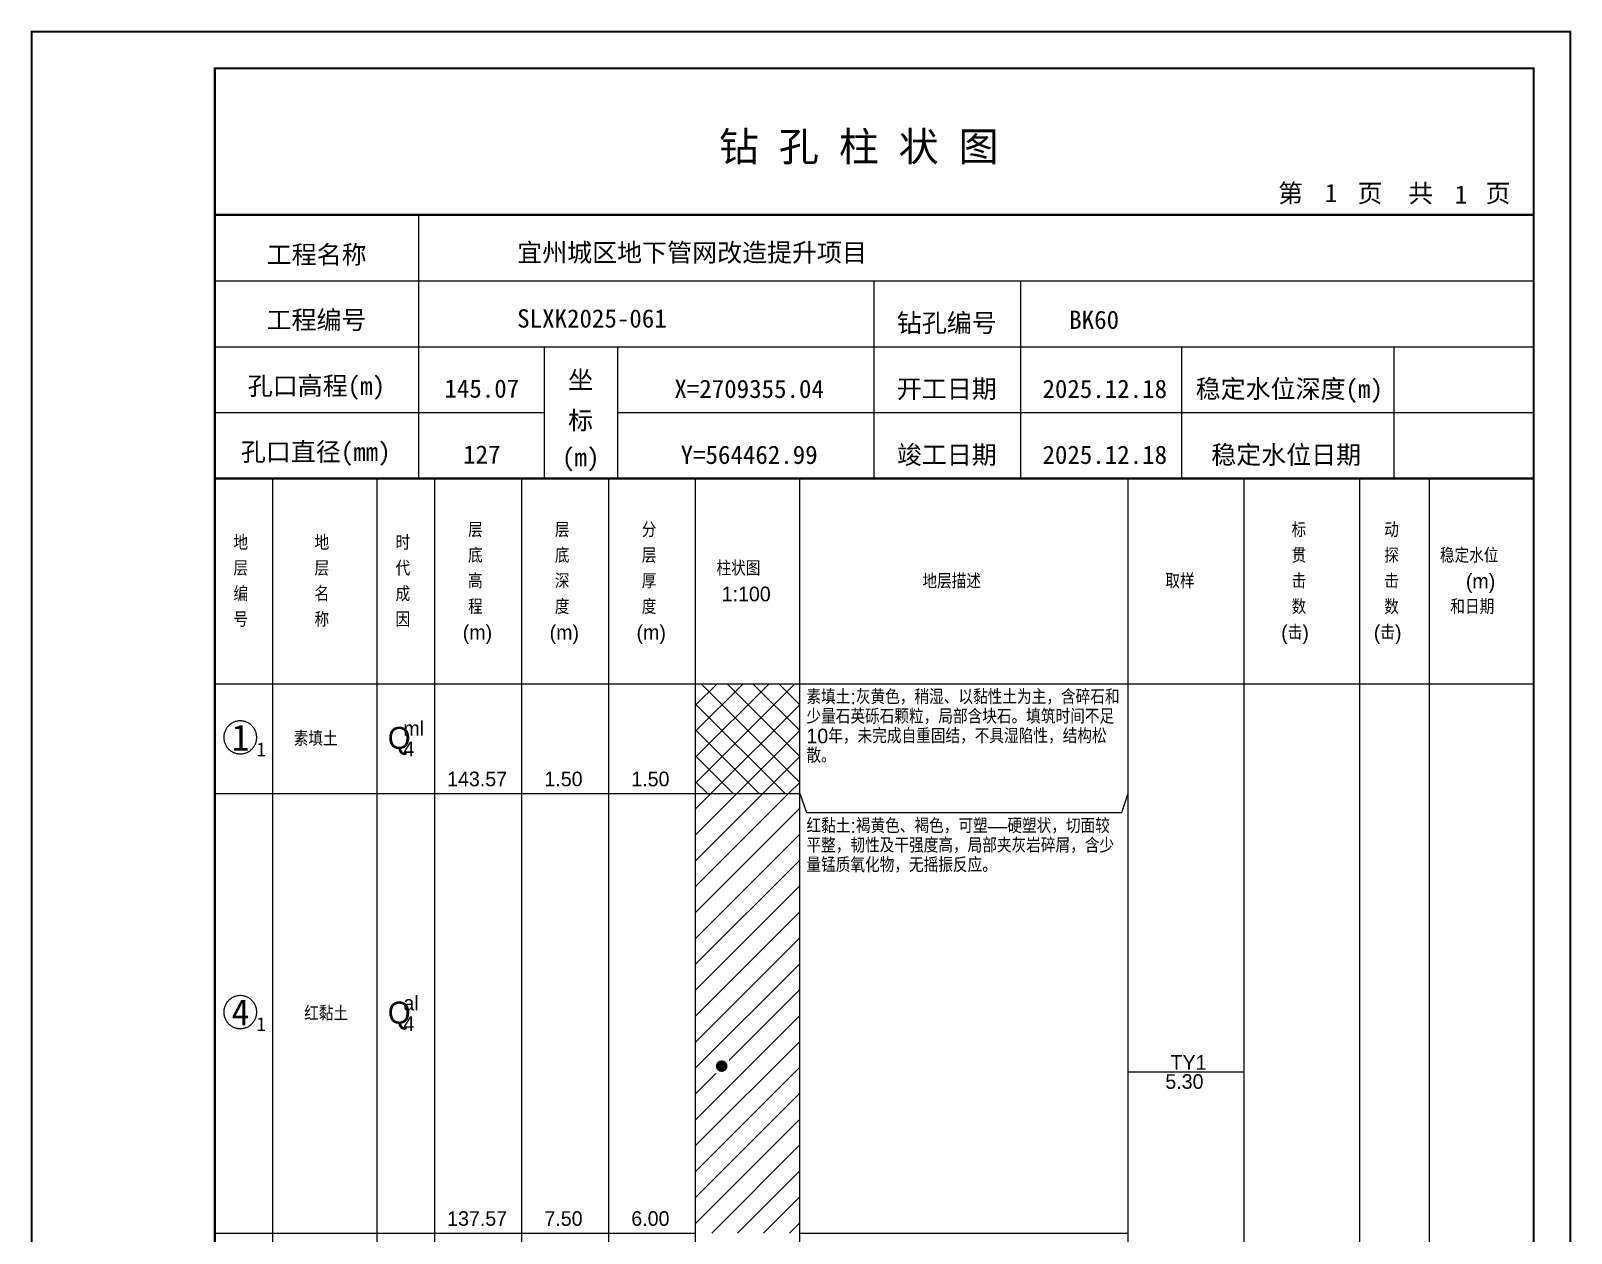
# Model space of a CAD drawing. Header units: millimetres. Extents: x 12489 to 89920, y 4630 to 4927.
# Drawn here: x 25469.3 to 25679.6, y 4762.7 to 4926.8 of the extents above; entities that cross this region are included whole.
import ezdxf
from ezdxf.enums import TextEntityAlignment as Align

# ---------------------------------------------------------------- set-up
doc = ezdxf.new("R2010")
doc.units = ezdxf.units.MM
doc.layers.add('GICAD_QUYANG', color=7, linetype='Continuous')
doc.layers.add('ZZT_TC', color=7, linetype='Continuous')
doc.styles.add('成果图图块', font='', dxfattribs={"height": 2.5})
doc.styles.add('成果图模板', font='')
doc.styles.add('成果图模板标题', font='simhei.ttf')
doc.styles.add('成果图表体', font='Comfont.shx', dxfattribs={"height": 2, "bigfont": 'Hztxt12a.shx'})
doc.styles.get('成果图图块').set_extended_font_data('FangSong_GB2312')
doc.styles.get('成果图模板').set_extended_font_data('FangSong_GB2312')

# ---------------------------------------------------------------- blocks, each defined once
blk = doc.blocks.new('DCBH-1-1-1039', base_point=(0.3, -0.11))
at = {"layer": 'ZZT_TC', "color": 7}
blk.add_polyline3d([(-0.19, 2.31, 0), (-0.3, 2.31, 0), (-0.41, 2.3, 0), (-0.52, 2.29, 0), (-0.63, 2.27, 0), (-0.73, 2.24, 0), (-0.84, 2.21, 0), (-0.95, 2.18, 0), (-1.05, 2.14, 0), (-1.15, 2.09, 0), (-1.25, 2.04, 0), (-1.35, 1.99, 0), (-1.44, 1.93, 0), (-1.53, 1.87, 0), (-1.62, 1.8, 0), (-1.7, 1.73, 0), (-1.78, 1.65, 0), (-1.86, 1.57, 0), (-1.93, 1.49, 0), (-2, 1.4, 0), (-2.06, 1.31, 0), (-2.12, 1.22, 0), (-2.17, 1.12, 0), (-2.22, 1.02, 0), (-2.27, 0.92, 0), (-2.31, 0.82, 0), (-2.34, 0.71, 0), (-2.37, 0.61, 0), (-2.4, 0.5, 0), (-2.41, 0.39, 0), (-2.43, 0.28, 0), (-2.44, 0.17, 0), (-2.44, 0.06, 0), (-2.44, -0.05, 0), (-2.43, -0.16, 0), (-2.41, -0.27, 0), (-2.4, -0.38, 0), (-2.37, -0.49, 0), (-2.34, -0.6, 0), (-2.31, -0.7, 0), (-2.27, -0.8, 0), (-2.22, -0.9, 0), (-2.17, -1, 0), (-2.12, -1.1, 0), (-2.06, -1.19, 0), (-2, -1.28, 0), (-1.93, -1.37, 0), (-1.86, -1.45, 0), (-1.78, -1.53, 0), (-1.7, -1.61, 0), (-1.62, -1.68, 0), (-1.53, -1.75, 0), (-1.44, -1.81, 0), (-1.35, -1.87, 0), (-1.25, -1.93, 0), (-1.15, -1.98, 0), (-1.05, -2.02, 0), (-0.95, -2.06, 0), (-0.84, -2.1, 0), (-0.73, -2.13, 0), (-0.63, -2.15, 0), (-0.52, -2.17, 0), (-0.41, -2.18, 0), (-0.3, -2.19, 0), (-0.19, -2.19, 0), (-0.08, -2.19, 0), (0.03, -2.18, 0), (0.14, -2.17, 0), (0.25, -2.15, 0), (0.36, -2.13, 0), (0.47, -2.1, 0), (0.57, -2.06, 0), (0.67, -2.02, 0), (0.77, -1.98, 0), (0.87, -1.93, 0), (0.97, -1.87, 0), (1.06, -1.81, 0), (1.15, -1.75, 0), (1.24, -1.68, 0), (1.32, -1.61, 0), (1.4, -1.53, 0), (1.48, -1.45, 0), (1.55, -1.37, 0), (1.62, -1.28, 0), (1.68, -1.19, 0), (1.74, -1.1, 0), (1.8, -1, 0), (1.85, -0.9, 0), (1.89, -0.8, 0), (1.93, -0.7, 0), (1.97, -0.6, 0), (2, -0.49, 0), (2.02, -0.38, 0), (2.04, -0.27, 0), (2.05, -0.16, 0), (2.06, -0.05, 0), (2.06, 0.06, 0), (2.06, 0.17, 0), (2.05, 0.28, 0), (2.04, 0.39, 0), (2.02, 0.5, 0), (2, 0.61, 0), (1.97, 0.71, 0), (1.93, 0.82, 0), (1.89, 0.92, 0), (1.85, 1.02, 0), (1.8, 1.12, 0), (1.74, 1.22, 0), (1.68, 1.31, 0), (1.62, 1.4, 0), (1.55, 1.49, 0), (1.48, 1.57, 0), (1.4, 1.65, 0), (1.32, 1.73, 0), (1.24, 1.8, 0), (1.15, 1.87, 0), (1.06, 1.93, 0), (0.97, 1.99, 0), (0.87, 2.04, 0), (0.77, 2.09, 0), (0.67, 2.14, 0), (0.57, 2.18, 0), (0.47, 2.21, 0), (0.36, 2.24, 0), (0.25, 2.27, 0), (0.14, 2.29, 0), (0.03, 2.3, 0), (-0.08, 2.31, 0), (-0.19, 2.31, 0)], dxfattribs=at)
at = {"style": '成果图图块'}
blk.add_text('1', height=3.57, dxfattribs=at).set_placement((-0.16, -1.74), align=Align.CENTER)
blk.add_text('1', height=1.91, dxfattribs=at).set_placement((2.03, -2.53))
blk = doc.blocks.new('DCBH-1-1-1040', base_point=(0.3, -0.11))
at = {"layer": 'ZZT_TC', "color": 7}
blk.add_polyline3d([(-0.19, 2.31, 0), (-0.3, 2.31, 0), (-0.41, 2.3, 0), (-0.52, 2.29, 0), (-0.63, 2.27, 0), (-0.73, 2.24, 0), (-0.84, 2.21, 0), (-0.95, 2.18, 0), (-1.05, 2.14, 0), (-1.15, 2.09, 0), (-1.25, 2.04, 0), (-1.35, 1.99, 0), (-1.44, 1.93, 0), (-1.53, 1.87, 0), (-1.62, 1.8, 0), (-1.7, 1.73, 0), (-1.78, 1.65, 0), (-1.86, 1.57, 0), (-1.93, 1.49, 0), (-2, 1.4, 0), (-2.06, 1.31, 0), (-2.12, 1.22, 0), (-2.17, 1.12, 0), (-2.22, 1.02, 0), (-2.27, 0.92, 0), (-2.31, 0.82, 0), (-2.34, 0.71, 0), (-2.37, 0.61, 0), (-2.4, 0.5, 0), (-2.41, 0.39, 0), (-2.43, 0.28, 0), (-2.44, 0.17, 0), (-2.44, 0.06, 0), (-2.44, -0.05, 0), (-2.43, -0.16, 0), (-2.41, -0.27, 0), (-2.4, -0.38, 0), (-2.37, -0.49, 0), (-2.34, -0.6, 0), (-2.31, -0.7, 0), (-2.27, -0.8, 0), (-2.22, -0.9, 0), (-2.17, -1, 0), (-2.12, -1.1, 0), (-2.06, -1.19, 0), (-2, -1.28, 0), (-1.93, -1.37, 0), (-1.86, -1.45, 0), (-1.78, -1.53, 0), (-1.7, -1.61, 0), (-1.62, -1.68, 0), (-1.53, -1.75, 0), (-1.44, -1.81, 0), (-1.35, -1.87, 0), (-1.25, -1.93, 0), (-1.15, -1.98, 0), (-1.05, -2.02, 0), (-0.95, -2.06, 0), (-0.84, -2.1, 0), (-0.73, -2.13, 0), (-0.63, -2.15, 0), (-0.52, -2.17, 0), (-0.41, -2.18, 0), (-0.3, -2.19, 0), (-0.19, -2.19, 0), (-0.08, -2.19, 0), (0.03, -2.18, 0), (0.14, -2.17, 0), (0.25, -2.15, 0), (0.36, -2.13, 0), (0.47, -2.1, 0), (0.57, -2.06, 0), (0.67, -2.02, 0), (0.77, -1.98, 0), (0.87, -1.93, 0), (0.97, -1.87, 0), (1.06, -1.81, 0), (1.15, -1.75, 0), (1.24, -1.68, 0), (1.32, -1.61, 0), (1.4, -1.53, 0), (1.48, -1.45, 0), (1.55, -1.37, 0), (1.62, -1.28, 0), (1.68, -1.19, 0), (1.74, -1.1, 0), (1.8, -1, 0), (1.85, -0.9, 0), (1.89, -0.8, 0), (1.93, -0.7, 0), (1.97, -0.6, 0), (2, -0.49, 0), (2.02, -0.38, 0), (2.04, -0.27, 0), (2.05, -0.16, 0), (2.06, -0.05, 0), (2.06, 0.06, 0), (2.06, 0.17, 0), (2.05, 0.28, 0), (2.04, 0.39, 0), (2.02, 0.5, 0), (2, 0.61, 0), (1.97, 0.71, 0), (1.93, 0.82, 0), (1.89, 0.92, 0), (1.85, 1.02, 0), (1.8, 1.12, 0), (1.74, 1.22, 0), (1.68, 1.31, 0), (1.62, 1.4, 0), (1.55, 1.49, 0), (1.48, 1.57, 0), (1.4, 1.65, 0), (1.32, 1.73, 0), (1.24, 1.8, 0), (1.15, 1.87, 0), (1.06, 1.93, 0), (0.97, 1.99, 0), (0.87, 2.04, 0), (0.77, 2.09, 0), (0.67, 2.14, 0), (0.57, 2.18, 0), (0.47, 2.21, 0), (0.36, 2.24, 0), (0.25, 2.27, 0), (0.14, 2.29, 0), (0.03, 2.3, 0), (-0.08, 2.31, 0), (-0.19, 2.31, 0)], dxfattribs=at)
at = {"style": '成果图图块'}
blk.add_text('4', height=3.57, dxfattribs=at).set_placement((-0.16, -1.74), align=Align.CENTER)
blk.add_text('1', height=1.91, dxfattribs=at).set_placement((2.03, -2.53))
blk = doc.blocks.new('gkqy1.dwg', base_point=(0.8, 0))
blk.add_wipeout([(-0.2, -0.2), (1.8, -0.2), (1.8, 1.8), (-0.2, 1.8)])
at = {"layer": 'GICAD_QUYANG'}
h = blk.add_hatch(color=7, dxfattribs=at)
edge = h.paths.add_edge_path()
edge.add_arc((0.8, 0.8), 0.8, 0, 360)
blk = doc.blocks.new('钻孔柱状图路桥昇龙制图梁世成校核莫家里.dwg60', base_point=(25, 236))
for p, q in [((52.82, 236), (52.82, 272)), ((25, 263), (205, 263)), ((115, 236), (115, 263)), ((135, 236), (135, 263)), ((25, 254), (205, 254)), ((70, 236), (70, 254)), ((80, 236), (80, 254)), ((157, 236), (157, 254)), ((185.95, 236), (185.95, 254)), ((25, 245), (70, 245)), ((80, 245), (205, 245))]:
    blk.add_line(p, q)
for points, const_width in [([(0, 0), (210, 0), (210, 297), (0, 297)], 0.25), ([(25, 5), (205, 5), (205, 292), (25, 292)], 0.3)]:
    blk.add_lwpolyline(points, close=True, dxfattribs=dict(const_width=const_width))
at = {"const_width": 0.3}
for points in [[(25, 272), (205, 272)], [(25, 236), (205, 236)]]:
    blk.add_lwpolyline(points, dxfattribs=at)
for s, height, style, p in [('钻 孔 柱 状 图', 4, '成果图模板标题', (93.8, 279.31)), ('第', 2.5, '成果图模板', (170.12, 273.7)), ('页', 2.5, '成果图模板', (180.96, 273.7)), ('共', 2.5, '成果图模板', (187.88, 273.7)), ('页', 2.5, '成果图模板', (198.44, 273.7)), ('工程名称', 2.5, '成果图模板', (32.07, 265.32)), ('宜州城区地下管网改造提升项目', 2.5, '成果图模板', (66.26, 265.61)), ('工程编号', 2.5, '成果图模板', (32.05, 256.41)), ('SLXK2025-061', 2.5, '成果图模板', (66.26, 256.61)), ('钻孔编号', 2.5, '成果图模板', (118.08, 256)), ('BK60', 2.5, '成果图模板', (141.61, 256.43)), ('孔口高程(m)', 2.5, '成果图模板', (29.48, 247.41)), ('坐', 2.5, '成果图模板', (73.21, 248.24)), ('开工日期', 2.5, '成果图模板', (118.08, 247)), ('稳定水位深度(m)', 2.5, '成果图模板', (158.86, 247)), ('标', 2.5, '成果图模板', (73.21, 242.7)), ('孔口直径(mm)', 2.5, '成果图模板', (28.54, 238.41)), ('(m) ', 2.5, '成果图模板', (72.38, 237.65)), ('竣工日期', 2.5, '成果图模板', (118.08, 238)), ('稳定水位日期', 2.5, '成果图模板', (160.99, 238))]:
    blk.add_text(s, height=height, dxfattribs=dict(style=style)).set_placement(p)
at = {"style": '成果图模板'}
for s, p in [('1', (177.35, 273.74)), ('1', (195.08, 273.53)), ('145.07', (61.43, 247.04)), ('X=2709355.04', (97.92, 247)), ('2025.12.18', (146.46, 247)), ('127', (61.43, 238.04)), ('Y=564462.99', (97.92, 238)), ('2025.12.18', (146.46, 238))]:
    blk.add_text(s, height=2.5, dxfattribs=at).set_placement(p, align=Align.CENTER)

msp = doc.modelspace()

# ---------------------------------------------------------------- hatches: boundary and pattern name
at = {"linetype": 'Continuous'}
h = msp.add_hatch(dxfattribs=at)
h.set_pattern_fill('GKSTT', scale=0.5, style=0, pattern_type=2)
h.set_pattern_definition([(45, (0, 0), (-1.76776695, 1.76776695), []), (135, (0, 0), (-1.76776695, -1.76776695), [])])
h.paths.add_polyline_path([(25560.06, 4822.71), (25574.29, 4822.71), (25574.29, 4837.71), (25560.06, 4837.71)])
h = msp.add_hatch(dxfattribs=at)
h.set_pattern_fill('GKNXT', scale=0.5, style=0, pattern_type=2)
h.set_pattern_definition([(45, (0, 0), (-1.76776695, 1.76776695), [])])
h.paths.add_polyline_path([(25560.06, 4762.71), (25574.29, 4762.71), (25574.29, 4822.71), (25560.06, 4822.71)])

# ---------------------------------------------------------------- linework, layer by layer
at = {"color": 0}
for p, q in [((25494.45, 4837.71), (25502.35, 4837.71)), ((25494.45, 4822.71), (25494.45, 4837.71)), ((25502.35, 4822.71), (25502.35, 4837.71)), ((25494.45, 4822.71), (25502.35, 4822.71)), ((25494.45, 4822.71), (25502.35, 4822.71)), ((25494.45, 4762.71), (25494.45, 4822.71)), ((25502.35, 4762.71), (25502.35, 4822.71)), ((25494.45, 4762.71), (25502.35, 4762.71))]:
    msp.add_line(p, q, dxfattribs=at)
for points in [[(25494.45, 4865.71), (25502.35, 4865.71)], [(25494.45, 4837.71), (25494.45, 4865.71)], [(25502.35, 4837.71), (25502.35, 4865.71)], [(25502.35, 4865.71), (25516.58, 4865.71)], [(25502.35, 4837.71), (25502.35, 4865.71)], [(25516.58, 4837.71), (25516.58, 4865.71)], [(25516.58, 4865.71), (25524.49, 4865.71)], [(25516.58, 4837.71), (25516.58, 4865.71)], [(25524.49, 4837.71), (25524.49, 4865.71)], [(25524.49, 4865.71), (25536.35, 4865.71)], [(25524.49, 4837.71), (25524.49, 4865.71)], [(25536.35, 4837.71), (25536.35, 4865.71)], [(25536.35, 4865.71), (25548.2, 4865.71)], [(25536.35, 4837.71), (25536.35, 4865.71)], [(25548.2, 4837.71), (25548.2, 4865.71)], [(25548.2, 4865.71), (25560.06, 4865.71)], [(25548.2, 4837.71), (25548.2, 4865.71)], [(25560.06, 4837.71), (25560.06, 4865.71)], [(25560.06, 4865.71), (25574.29, 4865.71)], [(25560.06, 4837.71), (25560.06, 4865.71)], [(25574.29, 4837.71), (25574.29, 4865.71)], [(25574.29, 4865.71), (25619.11, 4865.71)], [(25574.29, 4837.71), (25574.29, 4865.71)], [(25619.11, 4837.71), (25619.11, 4865.71)], [(25619.11, 4865.71), (25634.92, 4865.71)], [(25619.11, 4837.71), (25619.11, 4865.71)], [(25634.92, 4837.71), (25634.92, 4865.71)], [(25634.92, 4865.71), (25650.73, 4865.71)], [(25634.92, 4837.71), (25634.92, 4865.71)], [(25650.73, 4837.71), (25650.73, 4865.71)], [(25650.73, 4865.71), (25660.22, 4865.71)], [(25650.73, 4837.71), (25650.73, 4865.71)], [(25660.22, 4837.71), (25660.22, 4865.71)], [(25660.22, 4865.71), (25674.45, 4865.71)], [(25660.22, 4837.71), (25660.22, 4865.71)], [(25674.45, 4837.71), (25674.45, 4865.71)], [(25494.45, 4837.71), (25502.35, 4837.71)], [(25494.45, 4643.71), (25494.45, 4837.71)], [(25494.45, 4837.71), (25502.35, 4837.71)], [(25502.35, 4643.71), (25502.35, 4837.71)], [(25502.35, 4837.71), (25516.58, 4837.71)], [(25502.35, 4643.71), (25502.35, 4837.71)], [(25502.35, 4837.71), (25516.58, 4837.71)], [(25502.35, 4837.71), (25516.58, 4837.71)], [(25502.35, 4822.71), (25502.35, 4837.71)], [(25516.58, 4643.71), (25516.58, 4837.71)], [(25516.58, 4822.71), (25516.58, 4837.71)], [(25516.58, 4837.71), (25524.49, 4837.71)], [(25516.58, 4643.71), (25516.58, 4837.71)], [(25516.58, 4837.71), (25524.49, 4837.71)], [(25516.58, 4837.71), (25524.49, 4837.71)], [(25516.58, 4822.71), (25516.58, 4837.71)], [(25524.49, 4643.71), (25524.49, 4837.71)], [(25524.49, 4822.71), (25524.49, 4837.71)], [(25524.49, 4837.71), (25536.35, 4837.71)], [(25524.49, 4643.71), (25524.49, 4837.71)], [(25524.49, 4837.71), (25536.35, 4837.71)], [(25524.49, 4837.71), (25536.35, 4837.71)], [(25524.49, 4822.71), (25524.49, 4837.71)], [(25536.35, 4643.71), (25536.35, 4837.71)], [(25536.35, 4822.71), (25536.35, 4837.71)], [(25536.35, 4837.71), (25548.2, 4837.71)], [(25536.35, 4643.71), (25536.35, 4837.71)], [(25536.35, 4837.71), (25548.2, 4837.71)], [(25536.35, 4837.71), (25548.2, 4837.71)], [(25536.35, 4822.71), (25536.35, 4837.71)], [(25548.2, 4643.71), (25548.2, 4837.71)], [(25548.2, 4822.71), (25548.2, 4837.71)], [(25548.2, 4837.71), (25560.06, 4837.71)], [(25548.2, 4643.71), (25548.2, 4837.71)], [(25548.2, 4837.71), (25560.06, 4837.71)], [(25548.2, 4837.71), (25560.06, 4837.71)], [(25548.2, 4822.71), (25548.2, 4837.71)], [(25560.06, 4643.71), (25560.06, 4837.71)], [(25560.06, 4822.71), (25560.06, 4837.71)], [(25560.06, 4837.71), (25574.29, 4837.71)], [(25560.06, 4643.71), (25560.06, 4837.71)], [(25560.06, 4837.71), (25574.29, 4837.71)], [(25574.29, 4643.71), (25574.29, 4837.71)], [(25574.29, 4837.71), (25619.11, 4837.71)], [(25574.29, 4643.71), (25574.29, 4837.71)], [(25574.29, 4837.71), (25619.11, 4837.71)], [(25574.29, 4822.71), (25574.29, 4837.71)], [(25619.11, 4643.71), (25619.11, 4837.71)], [(25619.11, 4822.71), (25619.11, 4837.71)], [(25619.11, 4837.71), (25634.92, 4837.71)], [(25619.11, 4643.71), (25619.11, 4837.71)], [(25619.11, 4837.71), (25634.92, 4837.71)], [(25634.92, 4643.71), (25634.92, 4837.71)], [(25634.92, 4837.71), (25650.73, 4837.71)], [(25634.92, 4643.71), (25634.92, 4837.71)], [(25634.92, 4837.71), (25650.73, 4837.71)], [(25650.73, 4643.71), (25650.73, 4837.71)], [(25650.73, 4837.71), (25660.22, 4837.71)], [(25650.73, 4643.71), (25650.73, 4837.71)], [(25650.73, 4837.71), (25660.22, 4837.71)], [(25660.22, 4643.71), (25660.22, 4837.71)], [(25660.22, 4837.71), (25674.45, 4837.71)], [(25660.22, 4643.71), (25660.22, 4837.71)], [(25660.22, 4837.71), (25674.45, 4837.71)], [(25674.45, 4643.71), (25674.45, 4837.71)], [(25502.35, 4822.71), (25516.58, 4822.71)], [(25502.35, 4822.71), (25516.58, 4822.71)], [(25502.35, 4762.71), (25502.35, 4822.71)], [(25516.58, 4762.71), (25516.58, 4822.71)], [(25516.58, 4822.71), (25524.49, 4822.71)], [(25516.58, 4822.71), (25524.49, 4822.71)], [(25516.58, 4762.71), (25516.58, 4822.71)], [(25524.49, 4762.71), (25524.49, 4822.71)], [(25524.49, 4822.71), (25536.35, 4822.71)], [(25524.49, 4822.71), (25536.35, 4822.71)], [(25524.49, 4762.71), (25524.49, 4822.71)], [(25536.35, 4762.71), (25536.35, 4822.71)], [(25536.35, 4822.71), (25548.2, 4822.71)], [(25536.35, 4822.71), (25548.2, 4822.71)], [(25536.35, 4762.71), (25536.35, 4822.71)], [(25548.2, 4762.71), (25548.2, 4822.71)], [(25548.2, 4822.71), (25560.06, 4822.71)], [(25548.2, 4822.71), (25560.06, 4822.71)], [(25548.2, 4762.71), (25548.2, 4822.71)], [(25560.06, 4762.71), (25560.06, 4822.71)], [(25574.29, 4822.71), (25575.19, 4820.11)], [(25574.29, 4762.71), (25574.29, 4822.71)], [(25618.22, 4820.11), (25619.11, 4822.71)], [(25619.11, 4762.71), (25619.11, 4822.71)], [(25575.19, 4820.11), (25618.22, 4820.11)], [(25619.11, 4784.71), (25634.92, 4784.71)], [(25502.35, 4762.71), (25516.58, 4762.71)], [(25516.58, 4762.71), (25524.49, 4762.71)], [(25524.49, 4762.71), (25536.35, 4762.71)], [(25536.35, 4762.71), (25548.2, 4762.71)], [(25548.2, 4762.71), (25560.06, 4762.71)], [(25574.29, 4762.71), (25619.11, 4762.71)]]:
    msp.add_lwpolyline(points, dxfattribs=at)
at = {"color": 7, "flags": 128}
msp.add_lwpolyline([(25560.06, 4822.71), (25574.29, 4822.71)], dxfattribs=at)

# ---------------------------------------------------------------- block references
for name, p in [('DCBH-1-1-1039', (25498.4, 4830.21)), ('DCBH-1-1-1040', (25498.4, 4792.71))]:
    msp.add_blockref(name, p)

# ---------------------------------------------------------------- texts
at = {"color": 0, "style": '成果图表体'}
for s, height, p in [('层', 2, (25529, 4857.71)), ('层', 2, (25540.85, 4857.71)), ('分', 2, (25552.71, 4857.71)), ('标', 2, (25641.41, 4857.71)), ('动', 2, (25654.05, 4857.71)), ('地', 2, (25496.98, 4855.96)), ('地', 2, (25508.05, 4855.96)), ('时', 2, (25519.11, 4855.96)), ('底', 2, (25529, 4854.21)), ('底', 2, (25540.85, 4854.21)), ('层', 2, (25552.71, 4854.21)), ('贯', 2, (25641.41, 4854.21)), ('探', 2, (25654.05, 4854.21)), ('稳定水位', 2, (25661.65, 4854.21)), ('层', 2, (25496.98, 4852.46)), ('层', 2, (25508.05, 4852.46)), ('代', 2, (25519.11, 4852.46)), ('高', 2, (25529, 4850.71)), ('深', 2, (25540.85, 4850.71)), ('厚', 2, (25552.71, 4850.71)), ('柱状图', 2, (25562.91, 4852.46)), ('地层描述', 2, (25591.02, 4850.71)), ('取样', 2, (25624.18, 4850.71)), ('击', 2, (25641.41, 4850.71)), ('击', 2, (25654.05, 4850.71)), ('(m)', 2, (25665.2, 4850.71)), ('编', 2, (25496.98, 4848.96)), ('名', 2, (25508.05, 4848.96)), ('成', 2, (25519.11, 4848.96)), ('1:100', 2, (25563.62, 4848.96)), ('程', 2, (25529, 4847.21)), ('度', 2, (25540.85, 4847.21)), ('度', 2, (25552.71, 4847.21)), ('数', 2, (25641.41, 4847.21)), ('数', 2, (25654.05, 4847.21)), ('和日期', 2, (25663.07, 4847.21)), ('号', 2, (25496.98, 4845.46)), ('称', 2, (25508.05, 4845.46)), ('因', 2, (25519.11, 4845.46)), ('(m)', 2, (25528.28, 4843.71)), ('(m)', 2, (25540.14, 4843.71)), ('(m)', 2, (25552, 4843.71)), ('(击)', 2, (25639.99, 4843.71)), ('(击)', 2, (25652.63, 4843.71)), ('Q', 3, (25518.05, 4828.81)), ('ml', 2, (25520.18, 4830.61)), ('素填土', 2, (25505.2, 4829.21)), ('4', 2, (25520.18, 4827.81)), ('143.57', 2, (25526.15, 4823.71)), ('1.50', 2, (25539.43, 4823.71)), ('1.50', 2, (25551.29, 4823.71)), ('红黏土', 2, (25506.63, 4791.71)), ('Q', 3, (25518.05, 4791.31)), ('al', 2, (25520.18, 4793.11)), ('4', 2, (25520.18, 4790.31)), ('TY1', 2, (25624.89, 4785.01)), ('5.30', 2, (25624.18, 4782.41)), ('137.57', 2, (25526.15, 4763.71)), ('7.50', 2, (25539.43, 4763.71)), ('6.00', 2, (25551.29, 4763.71))]:
    msp.add_text(s, height=height, dxfattribs=at).set_placement(p)
at = {"color": 0, "char_height": 2, "width": 43.0292, "attachment_point": 1, "line_spacing_factor": 0.8, "style": '成果图表体'}
for s, insert in [('素填土:灰黄色，稍湿、以黏性土为主，含碎石和少量石英砾石颗粒，局部含块石。填筑时间不足10年，未完成自重固结，不具湿陷性，结构松散。', (25575.19, 4836.91)), ('红黏土:褐黄色、褐色，可塑—硬塑状，切面较平整，韧性及干强度高，局部夹灰岩碎屑，含少量锰质氧化物，无摇振反应。', (25575.19, 4819.31))]:
    msp.add_mtext(s, dxfattribs=dict(at, insert=insert))

# ---------------------------------------------------------------- next in the draw order: block references
msp.add_blockref('gkqy1.dwg', (25563.62, 4784.71))

# ---------------------------------------------------------------- next in the draw order: block references
msp.add_blockref('钻孔柱状图路桥昇龙制图梁世成校核莫家里.dwg60', (25494.45, 4865.71))

doc.saveas('drawing.dxf')
